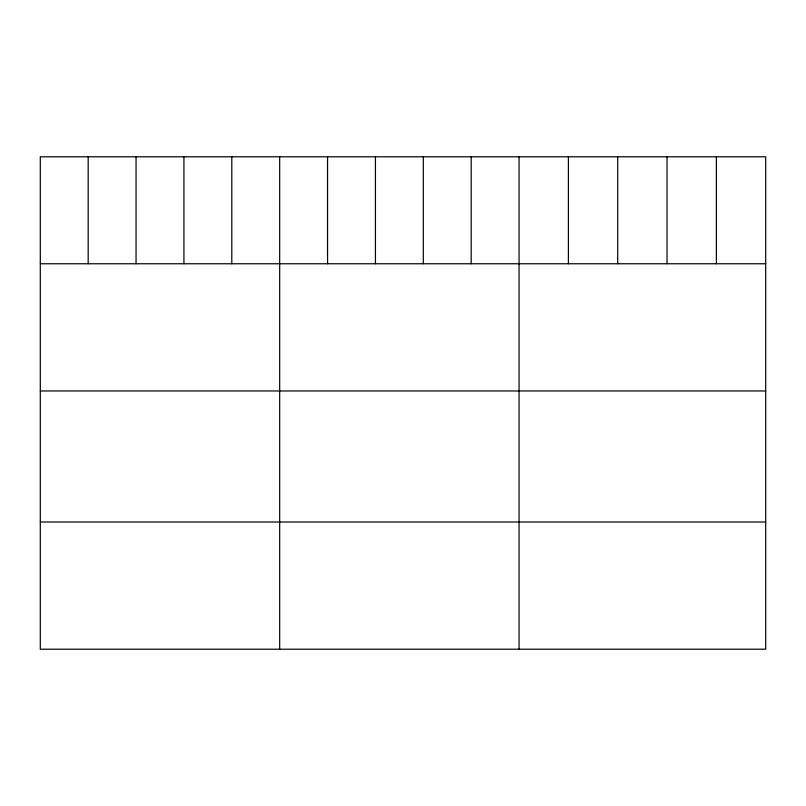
<?xml version="1.0" encoding="UTF-8"?>
<svg xmlns="http://www.w3.org/2000/svg" width="806" height="806" viewBox="0 0 806 806"><rect width="100%" height="100%" fill="white"/><g stroke="black" fill="none" stroke-linecap="round" stroke-linejoin="round"><path stroke-width="1.21" d="M765.7 263.764L765.7 649.213L40.3 649.213L40.3 156.787L765.7 156.787L765.7 263.764L40.3 263.764M40.3 390.96L765.7 390.96M40.3 522.016L765.7 522.016M716.373 156.787L716.373 263.764M667.046 156.787L667.046 263.764M617.718 156.787L617.718 263.764M568.391 156.787L568.391 263.764M519.064 156.787L519.064 649.213M471.188 156.787L471.188 263.764M423.311 156.787L423.311 263.764M375.435 156.787L375.435 263.764M327.558 156.787L327.558 263.764M279.682 156.787L279.682 649.213M231.806 156.787L231.806 263.764M183.929 156.787L183.929 263.764M136.053 156.787L136.053 263.764M88.176 156.787L88.176 263.764"/></g></svg>
